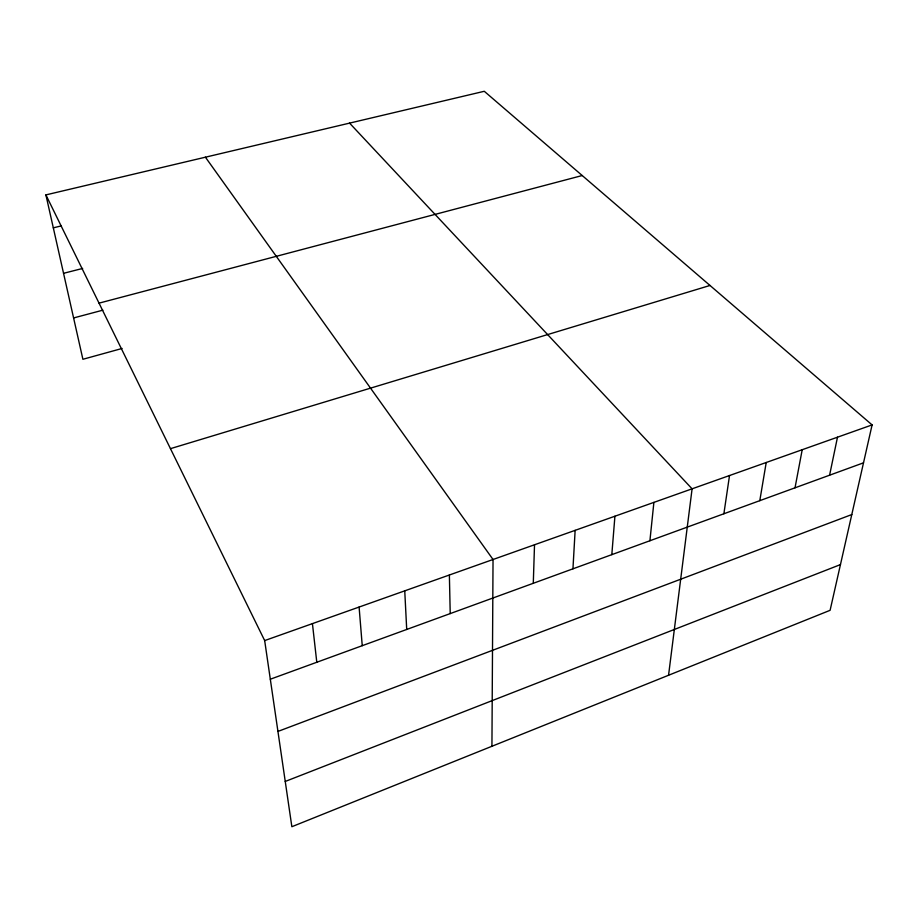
<?xml version="1.0" encoding="UTF-8"?>
<svg xmlns="http://www.w3.org/2000/svg" width="918" height="918" viewBox="0 0 918 918"><rect width="100%" height="100%" fill="white"/><g stroke="black" fill="none" stroke-linecap="round" stroke-linejoin="round"><path stroke-width="1.38" d="M491.933 746.277L493.035 559.498L205.414 157.196M533.289 583.286L534.517 544.776M572.947 568.827L575.138 530.352M611.813 554.644L614.922 516.226M649.91 540.748L653.891 502.387M668.556 675.258L692.092 488.824L349.574 123.127M723.877 513.77L729.523 475.535M759.794 500.666L766.22 462.5M795.022 487.814L802.206 449.728M829.585 475.214L837.491 437.197M872.1 424.908L830.101 610.309L291.855 826.716L264.671 640.58L45.9 194.903L484.279 91.284L872.1 424.908L264.671 640.58M285.246 781.447L840.463 564.593M277.936 731.428L851.801 514.55M270.317 679.217L863.505 462.833M170.461 448.661L710.004 285.464M122.105 348.461L82.895 359.282L45.9 194.903M73.589 317.949L102.862 310.169M99.029 303.147L582.207 175.533M63.549 273.312L82.666 268.435M53.313 227.836L61.38 225.874M312.43 623.632L316.79 662.257M359.099 607.05L362.243 645.687M404.746 590.848L406.708 629.461M449.372 575.001L450.222 613.591"/></g></svg>
